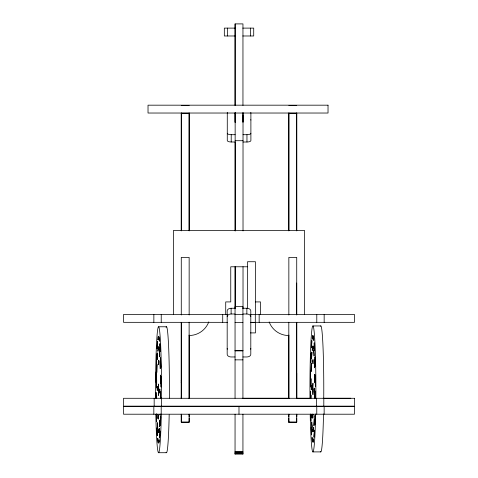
<?xml version="1.0" encoding="UTF-8"?>
<svg xmlns="http://www.w3.org/2000/svg" width="478" height="478" viewBox="0 0 478 478"><rect width="100%" height="100%" fill="white"/><g stroke="black" fill="none" stroke-linecap="round" stroke-linejoin="round"><path stroke-width="0.72" d="M181.276 416.41L181.276 422.247L189.151 422.247L189.151 418.31M181.276 398.395L181.276 322.333L181.276 398.562M181.276 421.949L181.276 414.229L181.276 416.971M181.276 397.774L181.276 396.782M181.276 382.848L181.276 381.856M181.276 381.247L181.276 380.249M181.281 230.659L181.281 112.832M189.151 421.949L189.151 414.229L189.151 416.971M189.151 398.395L189.151 335.042M189.151 230.659L189.151 112.832M235.086 105.441L235.104 23.9L242.955 23.9L242.955 105.441M235.158 230.88L235.164 142.074M288.849 421.949L288.849 414.229L288.849 416.971M288.849 398.395L288.849 335.042M288.849 230.659L288.855 112.832M296.724 398.395L296.724 322.333L296.724 398.503L296.724 373.187M296.724 230.659L296.724 112.832M296.724 421.835L296.724 422.247L288.849 422.217M312.833 414.139L312.851 418.286L312.881 414.181M235.158 28.112L224.325 28.112L224.325 35.981L235.158 35.981M242.764 28.112L253.716 28.112L253.716 35.981L242.764 35.981M181.281 105.375L189.151 105.375M288.855 105.375L296.724 105.375M227.277 133.237A3.938 1.464 0 0 0 231.209 134.694L235.146 134.694M243.021 134.694L246.959 134.694A3.938 1.464 0 0 0 250.89 133.237M235.146 140.705L243.021 140.705M243.021 142.008L246.959 142.008A3.938 1.464 0 0 0 250.89 140.544L250.89 112.766A3.938 1.464 0 0 0 250.759 112.39M247.55 266.778L230.755 266.778L230.755 301.917L225.718 301.917L225.718 314.512M255.443 301.917L260.48 301.917L260.48 314.512M235.056 356.964L231.119 356.964A3.938 2.683 0 0 1 227.181 354.282L227.181 310.939A3.938 2.683 0 0 1 231.119 308.256L235.056 308.256M242.926 308.256L246.863 308.256A3.938 2.683 0 0 1 250.801 310.939L250.801 354.282A3.938 2.683 0 0 1 246.863 356.964L242.926 356.964M242.926 314.01L246.863 314.01A3.938 2.683 0 0 1 250.801 316.699M227.391 314.458L123.545 314.458L123.545 322.333L227.391 322.333M235.051 314.494L242.926 314.494M250.442 314.512L354.479 314.458L354.479 322.333L250.466 322.333M235.051 322.363L242.926 322.363M250.442 322.405L255.467 322.405M309.977 398.371A62.982 2.97 -90 0 1 312.917 325.948L320.846 325.954M158.612 326.767L166.499 326.767M250.442 332.903L255.467 332.903L255.467 322.387M235.051 350.756L242.926 350.756M235.056 350.774L242.926 350.774M235.056 359.856L242.926 359.856M242.25 398.27L288.849 398.27M296.42 398.27L309.756 398.27M323.188 398.27L350.804 398.27M181.276 422.104L189.151 422.104M288.849 422.104L296.724 422.104M235.045 451.477L242.914 451.477M312.863 451.901L320.75 451.901M235.045 452.152L242.914 452.152M158.517 452.714L166.404 452.714M235.045 452.786L242.914 452.786M235.045 453.329L242.914 453.329M235.045 453.747L242.914 453.747M235.045 454.01L242.938 454.01M227.181 316.681A3.938 2.683 0 0 1 231.119 313.998L235.056 314.01M227.409 112.39A3.938 1.464 0 0 0 227.277 112.766L227.277 140.526A3.938 1.464 0 0 0 231.209 141.99L235.146 142.008M161.068 397.499L160.966 397.194A51.433 2.426 90 0 1 160.961 398.443M160.118 414.067L160.202 415.316A43.038 2.031 -90 0 0 160.238 414.169M242.955 112.85L242.979 122.237L242.973 115.007M235.146 112.993L235.164 122.398M235.086 112.85L235.092 122.237M324.162 314.458L324.162 322.333M324.144 406.342L324.144 414.211M323.809 398.288L323.809 406.163M316.789 314.458L316.789 322.333M316.771 406.342L316.771 414.211M316.508 398.288L316.508 406.163M304.57 314.512L304.57 230.468L173.359 230.521L173.359 314.512M296.724 230.898L296.724 113.244L288.849 113.244L288.849 230.898M296.724 314.996L296.724 257.391L288.849 257.391L288.849 314.996M296.724 416.971L296.724 414.229L296.724 421.949L296.724 418.31M296.701 283.024L296.701 314.512M296.724 414.39L296.724 416.41M288.808 322.232L288.849 398.562M288.849 418.31L288.849 422.247M259.16 314.458L259.16 322.333M255.467 314.512L255.443 261.729L247.55 261.729L247.574 308.567M255.3 314.458L255.3 322.333M250.639 28.112L250.639 35.981M246.959 134.694L246.959 142.008M246.863 308.256L246.863 314.01M243.021 112.605L243.021 230.94M243.021 266.7L243.021 308.495M242.926 398.222L242.926 306.619L235.051 306.619L235.056 398.222M242.938 414.211L242.938 454.1M238.988 406.342L238.988 414.211M235.104 23.9L235.104 105.142M235.146 112.605L235.146 230.94M235.062 414.211L235.045 454.1M231.209 134.694L231.209 141.99M231.119 308.256L231.119 313.998M227.438 28.112L227.438 35.981M222.718 314.458L222.718 322.333M189.151 230.898L189.151 113.244L181.276 113.244L181.276 230.898M189.151 314.996L189.151 257.391L181.276 257.391L181.276 314.996M189.127 322.202L189.151 398.562M161.486 398.288L161.486 406.163M161.229 314.458L161.229 322.333M161.2 406.342L161.2 414.211M154.167 398.288L154.167 406.163M153.856 314.458L153.856 322.333M153.832 406.342L153.832 414.211M250.801 348.522A3.938 2.683 0 0 1 250.663 349.221M227.313 349.221A3.938 2.683 0 0 1 227.181 348.522M250.759 119.697A3.938 1.464 0 0 1 250.89 120.08M208.778 321.903A20.996 20.996 0 0 1 189.127 335.508M288.808 335.55A20.996 20.996 0 0 1 269.156 321.945M166.063 327.299A62.982 2.97 -90 0 1 169.397 398.168M169.176 414.796A62.982 2.97 -90 0 1 166.111 452.313M155.619 397.959A62.982 2.97 -90 0 1 158.571 326.761A62.982 2.97 -90 0 1 161.51 398.168M161.295 414.796A62.982 2.97 -90 0 1 158.553 452.726A62.982 2.97 -90 0 1 155.828 414.318M156.898 414.301A43.038 2.031 90 0 0 157.065 418.704L157.137 417.294A40.941 1.93 -90 0 1 157.017 414.193M160.56 398.06A43.038 2.031 90 0 0 160.596 391.775L160.494 391.673A40.941 1.93 -90 0 1 160.459 397.654M156.67 397.804A40.941 1.93 -90 0 1 156.653 395.826L156.557 396.137A43.038 2.031 -90 0 0 156.575 398.216M156.426 414.073A51.433 2.426 90 0 0 156.617 420.461L156.539 421.716A53.536 2.527 90 0 1 156.312 413.9M156.175 398.634A51.433 2.426 90 0 1 156.139 392.36L156.043 392.468A53.536 2.527 90 0 0 156.067 397.696M320.553 326.157A62.982 2.97 -90 0 1 323.737 398.574M323.522 413.978A62.982 2.97 -90 0 1 320.457 451.495M312.917 325.948A62.982 2.97 -90 0 1 315.85 398.574M315.641 413.978A62.982 2.97 -90 0 1 312.935 451.907A62.982 2.97 -90 0 1 310.204 414.916M310.425 398.18A53.536 2.527 90 0 1 310.389 391.655L310.491 391.548A51.433 2.426 90 0 0 310.527 398.437M315.396 398.628A53.536 2.527 90 0 0 315.414 396.68L315.313 396.376A51.433 2.426 90 0 1 315.301 398.246M314.894 398.622A43.038 2.031 -90 0 0 314.942 390.956L314.841 390.861A40.941 1.93 90 0 1 314.793 398.15M311.286 414.629A43.038 2.031 -90 0 0 311.411 417.892L311.483 416.475A40.941 1.93 -90 0 1 311.423 414.958M311.035 398.299A40.941 1.93 90 0 1 311.005 395.007L310.903 395.324A43.038 2.031 90 0 0 310.921 397.403M310.796 413.996A51.433 2.426 90 0 0 310.969 419.642L310.885 420.897A53.536 2.527 -90 0 1 310.688 414.253M235.152 266.7L235.146 308.489L235.146 266.736M158.475 430.636L158.469 432.733A43.038 2.031 90 0 1 158.075 431.509L158.099 429.471A40.941 1.93 90 0 0 158.475 430.636M158.66 346.753L158.654 348.85A40.941 1.93 -90 0 1 159.031 350.015L159.054 347.978A43.038 2.031 -90 0 0 158.66 346.753M312.821 429.818L312.815 431.915A43.038 2.031 90 0 1 312.421 430.696L312.445 428.658A40.941 1.93 -90 0 0 312.821 429.818M313.006 345.935L313.006 348.032A40.941 1.93 -90 0 1 313.377 349.197L313.401 347.159A43.038 2.031 90 0 0 313.006 345.935M158.212 440.632L158.2 442.712A53.536 2.527 90 0 1 157.716 440.178L157.752 438.201A51.433 2.426 90 0 0 158.212 440.632M158.929 336.775L158.917 338.848A51.433 2.426 90 0 1 159.377 341.28L159.413 339.302A53.536 2.527 -90 0 0 158.929 336.775M312.558 439.82L312.546 441.893A53.536 2.527 90 0 1 312.068 439.366L312.098 437.388A51.433 2.426 90 0 0 312.558 439.82M313.281 335.956L313.263 338.036A51.433 2.426 90 0 1 313.723 340.467L313.759 338.49A53.536 2.527 -90 0 0 313.281 335.956M157.184 387.831L157.274 390.55L157.286 386.355L157.184 387.831M158.529 361.858L158.624 364.577L158.63 360.382L158.529 361.858M158.409 416.38L158.499 419.104L158.511 414.904L158.409 416.38M159.76 390.406L159.849 393.131L159.855 388.931L159.76 390.406M311.531 387.019L311.62 389.737L311.632 385.543L311.531 387.019M312.881 361.045L312.971 363.764L312.976 359.57L312.881 361.045M314.106 389.594C314.189 398.407 314.44 383.535 314.106 389.594M158.314 387.527L158.6 395.485L158.6 383.995L158.314 387.527M312.66 386.708L312.947 394.673L312.947 383.183L312.66 386.708M157.74 426.782L157.698 428.682A43.038 2.031 -90 0 1 157.358 424.356L157.417 422.671A40.941 1.93 -90 0 0 157.74 426.782M159.431 350.804L159.389 352.704A40.941 1.93 -90 0 1 159.712 356.815L159.772 355.124A43.038 2.031 90 0 0 159.431 350.804M312.092 425.97L312.05 427.864A43.038 2.031 -90 0 1 311.704 423.544L311.764 421.853A40.941 1.93 -90 0 0 312.092 425.97M313.777 349.986L313.735 351.886A40.941 1.93 -90 0 1 314.058 355.996L314.118 354.312A43.038 2.031 90 0 0 313.777 349.986M157.322 433.91L157.268 435.715A53.536 2.527 90 0 1 156.874 429.477L156.939 427.918A51.433 2.426 -90 0 0 157.322 433.91M159.861 343.772L159.807 345.576A51.433 2.426 -90 0 1 160.19 351.569L160.261 350.01A53.536 2.527 -90 0 0 159.861 343.772M311.668 433.092L311.62 434.896A53.536 2.527 90 0 1 311.22 428.658L311.286 427.105A51.433 2.426 -90 0 0 311.668 433.092M314.207 342.959L314.16 344.757A51.433 2.426 -90 0 1 314.542 350.75L314.608 349.191A53.536 2.527 -90 0 0 314.207 342.959M160.07 360.782L159.993 362.193A40.941 1.93 90 0 1 160.22 368.628L160.303 367.546A43.038 2.031 90 0 0 160.07 360.782M314.416 359.964L314.339 361.38A40.941 1.93 90 0 1 314.566 367.815L314.655 366.734A43.038 2.031 -90 0 0 314.416 359.964M160.59 357.771L160.512 359.026A51.433 2.426 90 0 1 160.757 367.666L160.847 366.763A53.536 2.527 90 0 0 160.59 357.771M314.936 356.958L314.859 358.207A51.433 2.426 90 0 1 315.104 366.847L315.193 365.945A53.536 2.527 -90 0 0 314.936 356.958M160.477 375.17L160.381 375.881A40.941 1.93 -90 0 1 160.477 383.661L160.572 383.35A43.038 2.031 90 0 0 160.477 375.17M314.823 374.352L314.733 375.063A40.941 1.93 -90 0 1 314.823 382.842L314.918 382.531A43.038 2.031 -90 0 0 314.823 374.352M161.014 376.64L160.919 377.154A51.433 2.426 -90 0 1 160.99 387.12L161.086 387.013A53.536 2.527 90 0 0 161.014 376.64M315.361 375.822L315.265 376.335A51.433 2.426 90 0 1 315.337 386.308L315.438 386.2A53.536 2.527 -90 0 0 315.361 375.822M328.028 105.178L148.025 105.178L148.025 113.029L328.028 113.029L328.028 105.178M354.455 398.288L123.521 398.288L123.521 406.163L354.455 406.163L354.455 398.288M354.455 406.342L123.527 406.342L123.527 414.211L354.455 414.211L354.455 406.342M310.981 386.995L310.885 386.893A43.038 2.031 -90 0 1 310.939 378.546L311.041 379.054A40.941 1.93 -90 0 0 310.981 386.995M156.635 387.813L156.539 387.712A43.038 2.031 90 0 1 156.593 379.365L156.688 379.873A40.941 1.93 -90 0 0 156.635 387.813M310.509 381.474L310.413 381.169A53.536 2.527 -90 0 1 310.533 370.988L310.628 371.693A51.433 2.426 -90 0 0 310.509 381.474M156.163 382.292L156.067 381.988A53.536 2.527 90 0 1 156.186 371.8L156.276 372.505A51.433 2.426 90 0 0 156.163 382.292M311.166 371.496L311.076 370.599A43.038 2.031 -90 0 1 311.28 363.352L311.357 364.6A40.941 1.93 90 0 0 311.166 371.496M156.82 372.308L156.73 371.418A43.038 2.031 90 0 1 156.933 364.17L157.011 365.419A40.941 1.93 90 0 0 156.82 372.308M310.831 362.569L310.742 361.493A53.536 2.527 90 0 1 311.041 353.051L311.112 354.455A51.433 2.426 90 0 0 310.831 362.569M315.08 416.362L314.996 415.286A51.433 2.426 -90 0 1 314.715 423.394L314.787 424.805A53.536 2.527 -90 0 0 315.08 416.362M156.479 363.382L156.396 362.306A53.536 2.527 90 0 1 156.688 353.863L156.766 355.274A51.433 2.426 -90 0 0 156.479 363.382M160.733 417.18L160.65 416.105A51.433 2.426 -90 0 1 160.369 424.213L160.441 425.617A53.536 2.527 -90 0 0 160.733 417.18M311.614 358.643L311.548 357.09A43.038 2.031 90 0 1 311.865 352.053L311.919 353.851A40.941 1.93 -90 0 0 311.614 358.643M314.279 420.76L314.213 419.206A40.941 1.93 90 0 1 313.909 423.998L313.962 425.796A43.038 2.031 90 0 0 314.279 420.76M157.268 359.462L157.196 357.908A43.038 2.031 90 0 1 157.519 352.872L157.567 354.67A40.941 1.93 -90 0 0 157.268 359.462M159.933 421.578L159.867 420.025A40.941 1.93 -90 0 1 159.562 424.817L159.61 426.615A43.038 2.031 90 0 0 159.933 421.578M311.465 347.673L311.405 345.988A53.536 2.527 90 0 1 311.829 340.575L311.871 342.469A51.433 2.426 -90 0 0 311.465 347.673M314.422 431.867L314.363 430.182A51.433 2.426 -90 0 1 313.956 435.38L313.998 437.28A53.536 2.527 90 0 0 314.422 431.867M157.119 348.486L157.059 346.801A53.536 2.527 90 0 1 157.483 341.394L157.525 343.288A51.433 2.426 -90 0 0 157.119 348.486M160.076 432.68L160.016 430.995A51.433 2.426 90 0 1 159.61 436.199L159.652 438.093A53.536 2.527 -90 0 0 160.076 432.68M312.259 350.41L312.224 348.432A43.038 2.031 -90 0 1 312.612 346.365L312.624 348.444A40.941 1.93 -90 0 0 312.259 350.41M313.598 429.423L313.568 427.446A40.941 1.93 -90 0 1 313.198 429.411L313.215 431.485A43.038 2.031 -90 0 0 313.598 429.423M157.913 351.222L157.877 349.251A43.038 2.031 90 0 1 158.266 347.183L158.278 349.257A40.941 1.93 -90 0 0 157.913 351.222M159.252 430.236L159.222 428.264A40.941 1.93 -90 0 1 158.851 430.224L158.869 432.303A43.038 2.031 90 0 0 159.252 430.236M312.319 339.057L312.295 337.02A53.536 2.527 -90 0 1 312.785 335.46L312.791 337.558A51.433 2.426 90 0 0 312.319 339.057M313.532 440.83L313.508 438.798A51.433 2.426 -90 0 1 313.036 440.292L313.042 442.389A53.536 2.527 90 0 0 313.532 440.83M157.973 339.87L157.949 337.838A53.536 2.527 90 0 1 158.439 336.279L158.439 338.376A51.433 2.426 -90 0 0 157.973 339.87M159.186 441.648L159.162 439.611A51.433 2.426 -90 0 1 158.69 441.11L158.696 443.208A53.536 2.527 -90 0 0 159.186 441.648"/></g></svg>
